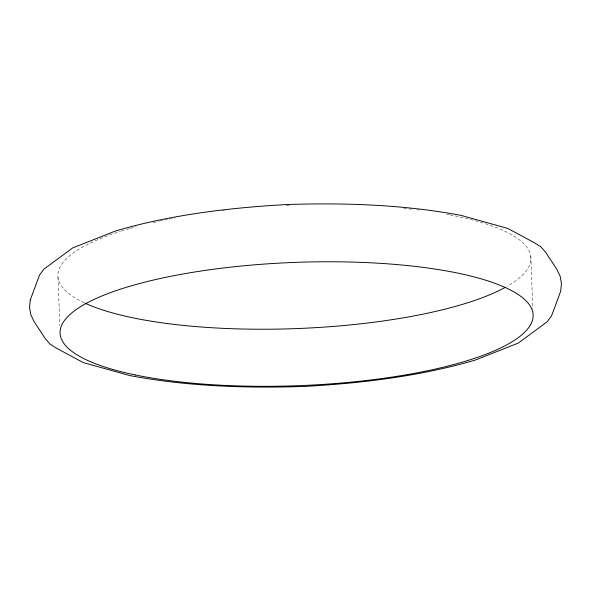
<?xml version="1.0" encoding="UTF-8"?>
<svg xmlns="http://www.w3.org/2000/svg" width="591" height="591" viewBox="0 0 591 591"><rect width="100%" height="100%" fill="white"/><g stroke="black" fill="none" stroke-linecap="round" stroke-linejoin="round"><path stroke-width="0.44" stroke-dasharray="2.96 2.22" d="M530.807 256.368L532.816 308.849M58.007 277.541L59.846 325.427M450.106 214.925A236.703 61.663 -2.2 0 1 506.93 286.436M84.21 302.784A236.703 61.663 -2.2 0 1 120.49 231.354M121.487 231.044A236.703 61.663 -2.2 0 1 129.459 228.636M130.286 228.392A236.703 61.663 -2.2 0 1 136.166 226.752M153.099 222.526A236.703 61.663 -2.2 0 1 158.691 221.278M159.629 221.071A236.703 61.663 -2.2 0 1 167.231 219.483M169.152 219.098A236.703 61.663 -2.2 0 1 175.084 217.946M222.519 210.743A236.703 61.663 -2.2 0 1 224.41 210.522M286.258 205.579A236.703 61.663 -2.2 0 1 290.838 205.387M403.83 208.335A236.703 61.663 -2.2 0 1 413.227 209.347M417.024 209.798A236.703 61.663 -2.2 0 1 418.908 210.034M446.752 214.297A236.703 61.663 -2.2 0 1 449.271 214.769"/><path stroke-width="0.89" d="M505.098 287.455A236.703 61.663 -2.2 0 1 295.921 328.603A236.703 61.663 -2.2 0 1 85.104 303.198M30.274 299.977L29.55 307.416L30.843 314.759L34.056 321.511L45.322 338.717L50.043 344.11L56.071 347.966L83.25 362.571L129.939 375.603C187.62 386.448 246.432 388.353 304.971 386.433C362.357 383.131 419.75 376.304 475.075 360.148L518.3 343.083L547.096 321.844L551.447 316.045L554.062 309.226L560.726 291.023L561.45 283.584L560.157 276.241L556.944 269.489L545.678 252.283L540.957 246.89L534.929 243.034L507.75 228.429L461.061 215.397C403.38 204.552 344.568 202.647 286.029 204.567C228.643 207.869 171.25 214.696 115.925 230.852L72.7 247.917L43.904 269.156L39.553 274.955L30.274 299.977M135.199 374.93A236.703 61.663 -2.2 0 0 527.046 329.704A236.703 61.663 -2.2 0 0 227.542 267.501A236.703 61.663 -2.2 0 0 135.199 374.93"/></g></svg>
